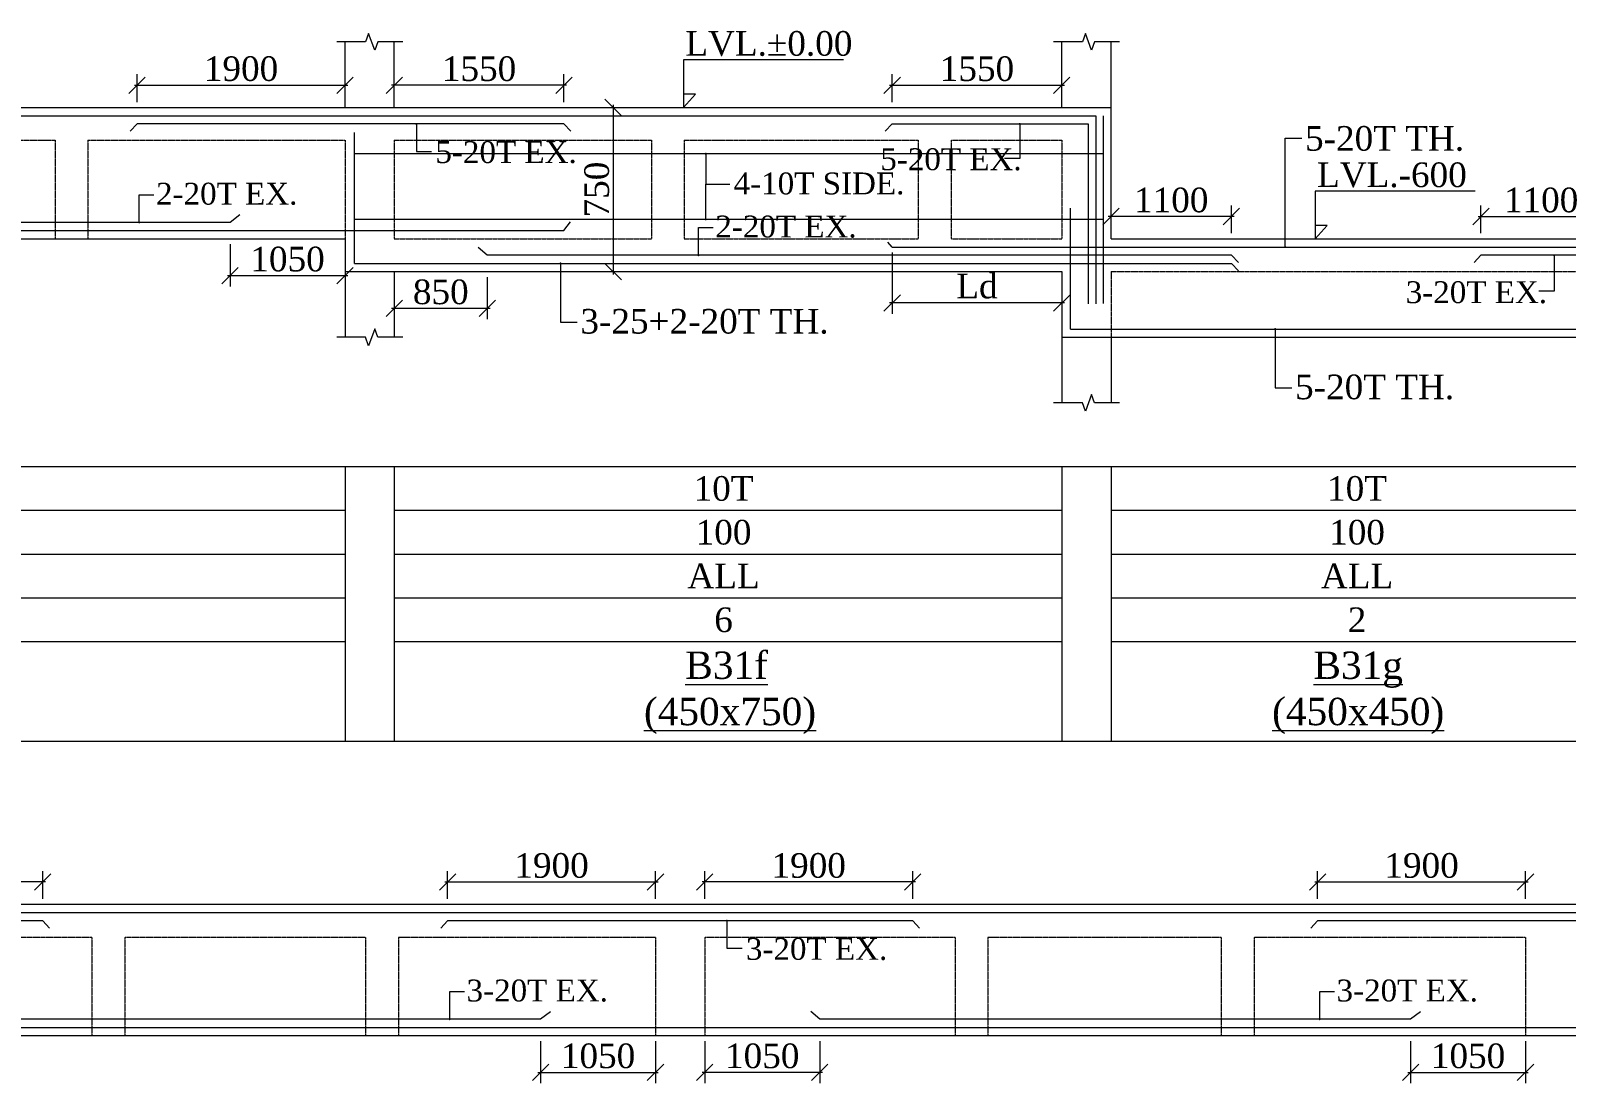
# Model space of a CAD drawing. Header units: millimetres. Extents: x 9781889 to 10654170, y -7832723 to -7608561.
# Drawn here: x 10049474 to 10063507, y -7789206 to -7779586 of the extents above; entities that cross this region are included whole.
import ezdxf
from ezdxf.enums import TextEntityAlignment as Align

# ---------------------------------------------------------------- set-up
doc = ezdxf.new("R2010")
doc.units = ezdxf.units.MM
doc.header["$LTSCALE"] = 10
doc.header["$PDMODE"] = 3
doc.linetypes.add('HIDDEN', pattern=[0.375, 0.25, -0.125])
for name, color, linetype, lineweight in [('LVL', 3, 'Continuous', 0), ('S-CUT OUT LINE', 9, 'Continuous', 0), ('S-DIM L.S.', 7, 'Continuous', 0), ('S-L.S.SECTION', 5, 'Continuous', 0), ('S-L.S.SLAB LINE', 252, 'HIDDEN', 0), ('S-L.S.STEEL', 1, 'Continuous', 9), ('S-L.S.STEEL 1', 6, 'Continuous', 0), ('S-SECTION MARK', 7, 'Continuous', 0), ('S-SHEET', 251, 'Continuous', 0), ('S-TEXT', 7, 'Continuous', 0), ('S-TEXT L.S. BEAM NO.', 30, 'Continuous', 0), ('S-TEXT. L.S.', 7, 'Continuous', 0)]:
    doc.layers.add(name, color=color, linetype=linetype, lineweight=lineweight)
doc.styles.add('135', font='arial.ttf', dxfattribs={"width": 0.8, "height": 135})
doc.styles.get("Standard").update_dxf_attribs({"font": 'arial.ttf'})
doc.styles.add('TEXT', font='times.ttf')
doc.dimstyles.new('75', dxfattribs={"dimtxt": 135, "dimasz": 90, "dimexe": 0.1, "dimexo": 0.03, "dimgap": 0.09, "dimtad": 1, "dimdec": 0, "dimzin": 0, "dimdsep": 46, "dimtxsty": '135', "dimblk": 'ARCHTICK', "dimcen": 0.09, "dimclrd": 256, "dimclre": 256, "dimclrt": 256, "dimadec": 0, "dimazin": 0, "dimtfac": 1, "dimtdec": 0, "dimtofl": 0, "dimtmove": 1, "dimatfit": 3, "dimldrblk": 'DOTSMALL', "dimfxl": 1, "dimtolj": 1, "dimtzin": 0, "dimlwd": -1, "dimlwe": -1, "dimarcsym": 0})
doc.dimstyles.new('SETU_1', dxfattribs={"dimtxt": 200, "dimasz": 150, "dimexe": 100, "dimexo": 50, "dimgap": 35, "dimtad": 1, "dimdec": 0, "dimzin": 0, "dimdsep": 46, "dimtxsty": 'Standard', "dimblk": 'OBLIQUE', "dimcen": 150, "dimdle": 25, "dimclrd": 256, "dimclre": 7, "dimclrt": 256, "dimadec": 0, "dimazin": 0, "dimtfac": 1, "dimtdec": 0, "dimtofl": 0, "dimtmove": 1, "dimatfit": 3, "dimfxl": 1, "dimtolj": 1, "dimtzin": 0, "dimlwd": -1, "dimlwe": 5, "dimarcsym": 1})

# ---------------------------------------------------------------- blocks, each defined once
blk = doc.blocks.new('_Oblique')
at = {"color": 0, "linetype": 'ByBlock', "lineweight": -2}
blk.add_line((-0.5, -0.5), (0.5, 0.5), dxfattribs=at)
blk = doc.blocks.new('*D196')
at = {"layer": 'Defpoints', "color": 0, "transparency": 16777216}
for p in [(10052346.50740474, -7780083.810222268), (10050446.50740474, -7780287.613845363, 0.0148120577035693), (10052346.50740474, -7780287.613845363, 0.0148120577035693)]:
    blk.add_point(p, dxfattribs=at)
at = {"layer": 'S-DIM L.S.', "color": 7, "lineweight": 5, "transparency": 16777216}
for p, q in [((10050446.50740474, -7780237.613845363), (10050446.50740474, -7779983.810222268)), ((10052346.50740474, -7780237.613845363), (10052346.50740474, -7779983.810222268))]:
    blk.add_line(p, q, dxfattribs=at)
at = {"layer": 'S-DIM L.S.', "transparency": 16777216}
blk.add_line((10050421.50740474, -7780083.810222268), (10052371.50740474, -7780083.810222268), dxfattribs=at)
at = {"layer": 'S-DIM L.S.', "transparency": 16777216, "xscale": 150, "yscale": 150, "zscale": 150, "rotation": 180}
blk.add_blockref('_Oblique', (10050446.50740474, -7780083.810222268), dxfattribs=at)
at = {"layer": 'S-DIM L.S.', "transparency": 16777216, "xscale": 150, "yscale": 150, "zscale": 150}
blk.add_blockref('_Oblique', (10052346.50740474, -7780083.810222268), dxfattribs=at)
at = {"layer": 'S-DIM L.S.', "transparency": 16777216, "insert": (10051396.50740474, -7779934.039133588), "char_height": 225, "attachment_point": 5, "style": 'TEXT'}
blk.add_mtext('\\A1;1900', dxfattribs=at)
blk = doc.blocks.new('*D197')
at = {"layer": 'Defpoints', "color": 0, "transparency": 16777216}
for p in [(10052796.55826951, -7780083.810222268), (10052796.55826951, -7780287.613845363, 0.0148120577035693), (10054346.55826951, -7780287.613845363, 0.0148120577035693)]:
    blk.add_point(p, dxfattribs=at)
at = {"layer": 'S-DIM L.S.', "color": 7, "lineweight": 5, "transparency": 16777216}
for p, q in [((10052796.55826951, -7780237.613845363), (10052796.55826951, -7779983.810222268)), ((10054346.55826951, -7780237.613845363), (10054346.55826951, -7779983.810222268))]:
    blk.add_line(p, q, dxfattribs=at)
at = {"layer": 'S-DIM L.S.', "transparency": 16777216}
blk.add_line((10054371.55826951, -7780083.810222268), (10052771.55826951, -7780083.810222268), dxfattribs=at)
at = {"layer": 'S-DIM L.S.', "transparency": 16777216, "xscale": 150, "yscale": 150, "zscale": 150, "rotation": 180}
blk.add_blockref('_Oblique', (10052796.55826951, -7780083.810222268), dxfattribs=at)
at = {"layer": 'S-DIM L.S.', "transparency": 16777216, "xscale": 150, "yscale": 150, "zscale": 150}
blk.add_blockref('_Oblique', (10054346.55826951, -7780083.810222268), dxfattribs=at)
at = {"layer": 'S-DIM L.S.', "transparency": 16777216, "insert": (10053571.55826951, -7779934.363574828), "char_height": 225, "attachment_point": 5, "style": 'TEXT'}
blk.add_mtext('\\A1;1550', dxfattribs=at)
blk = doc.blocks.new('*D198')
at = {"layer": 'Defpoints', "color": 0, "transparency": 16777216}
for p in [(10059346.50740465, -7781283.810222266), (10059346.50740465, -7781487.613845361, 0.0148120577035693), (10060446.50740465, -7781487.613845361, 0.0148120577035693)]:
    blk.add_point(p, dxfattribs=at)
at = {"layer": 'S-DIM L.S.', "color": 7, "lineweight": 5, "transparency": 16777216}
for p, q in [((10059346.50740465, -7781437.613845361), (10059346.50740465, -7781183.810222266)), ((10060446.50740465, -7781437.613845361), (10060446.50740465, -7781183.810222266))]:
    blk.add_line(p, q, dxfattribs=at)
at = {"layer": 'S-DIM L.S.', "transparency": 16777216}
blk.add_line((10060471.50740465, -7781283.810222266), (10059321.50740465, -7781283.810222266), dxfattribs=at)
at = {"layer": 'S-DIM L.S.', "transparency": 16777216, "xscale": 150, "yscale": 150, "zscale": 150, "rotation": 180}
blk.add_blockref('_Oblique', (10059346.50740465, -7781283.810222266), dxfattribs=at)
at = {"layer": 'S-DIM L.S.', "transparency": 16777216, "xscale": 150, "yscale": 150, "zscale": 150}
blk.add_blockref('_Oblique', (10060446.50740465, -7781283.810222266), dxfattribs=at)
at = {"layer": 'S-DIM L.S.', "transparency": 16777216, "insert": (10059896.50740465, -7781134.363574826), "char_height": 225, "attachment_point": 5, "style": 'TEXT'}
blk.add_mtext('\\A1;1100', dxfattribs=at)
blk = doc.blocks.new('*D199')
at = {"layer": 'Defpoints', "color": 0, "transparency": 16777216}
for p in [(10058896.45653987, -7780083.810222268), (10057346.45653987, -7780287.613845363, 0.0148120577035693), (10058896.45653987, -7780287.613845363, 0.0148120577035693)]:
    blk.add_point(p, dxfattribs=at)
at = {"layer": 'S-DIM L.S.', "color": 7, "lineweight": 5, "transparency": 16777216}
for p, q in [((10057346.45653987, -7780237.613845363), (10057346.45653987, -7779983.810222268)), ((10058896.45653987, -7780237.613845363), (10058896.45653987, -7779983.810222268))]:
    blk.add_line(p, q, dxfattribs=at)
at = {"layer": 'S-DIM L.S.', "transparency": 16777216}
blk.add_line((10057321.45653987, -7780083.810222268), (10058921.45653987, -7780083.810222268), dxfattribs=at)
at = {"layer": 'S-DIM L.S.', "transparency": 16777216, "xscale": 150, "yscale": 150, "zscale": 150, "rotation": 180}
blk.add_blockref('_Oblique', (10057346.45653987, -7780083.810222268), dxfattribs=at)
at = {"layer": 'S-DIM L.S.', "transparency": 16777216, "xscale": 150, "yscale": 150, "zscale": 150}
blk.add_blockref('_Oblique', (10058896.45653987, -7780083.810222268), dxfattribs=at)
at = {"layer": 'S-DIM L.S.', "transparency": 16777216, "insert": (10058121.45653987, -7779934.363574828), "char_height": 225, "attachment_point": 5, "style": 'TEXT'}
blk.add_mtext('\\A1;1550', dxfattribs=at)
blk = doc.blocks.new('*D203')
at = {"layer": 'Defpoints', "color": 0, "transparency": 16777216}
for p in [(10051296.38452766, -7781487.61385952, 0.0147644726574974), (10052346.50740468, -7781487.613857658, 0.0148120577035693), (10052346.50740468, -7781823.686600597)]:
    blk.add_point(p, dxfattribs=at)
at = {"layer": 'S-DIM L.S.', "color": 7, "lineweight": 5, "transparency": 16777216}
for p, q in [((10051296.38452766, -7781537.61385952), (10051296.38452766, -7781923.686600597)), ((10052346.50740468, -7781537.613857658), (10052346.50740468, -7781923.686600597))]:
    blk.add_line(p, q, dxfattribs=at)
at = {"layer": 'S-DIM L.S.', "transparency": 16777216}
blk.add_line((10051271.38452766, -7781823.686600597), (10052371.50740468, -7781823.686600597), dxfattribs=at)
at = {"layer": 'S-DIM L.S.', "transparency": 16777216, "xscale": 150, "yscale": 150, "zscale": 150, "rotation": 180}
blk.add_blockref('_Oblique', (10051296.38452766, -7781823.686600597), dxfattribs=at)
at = {"layer": 'S-DIM L.S.', "transparency": 16777216, "xscale": 150, "yscale": 150, "zscale": 150}
blk.add_blockref('_Oblique', (10052346.50740468, -7781823.686600597), dxfattribs=at)
at = {"layer": 'S-DIM L.S.', "transparency": 16777216, "insert": (10051821.44596617, -7781674.239953157), "char_height": 225, "attachment_point": 5, "style": 'TEXT'}
blk.add_mtext('\\A1;1050', dxfattribs=at)
blk = doc.blocks.new('_ArchTick')
at = {"color": 0, "linetype": 'ByBlock', "const_width": 0.15}
blk.add_lwpolyline([(-0.5, -0.5), (0.5, 0.5)], dxfattribs=at)
blk = doc.blocks.new('*D205')
at = {"layer": 'Defpoints', "color": 0, "transparency": 16777216}
for p in [(10052796.50740469, -7781787.613868834, 0.0148120577035693), (10053646.63028171, -7781787.613870697, 0.0147644726574974), (10052796.50740469, -7782123.686611773)]:
    blk.add_point(p, dxfattribs=at)
at = {"layer": 'S-DIM L.S.', "color": 7, "lineweight": 5, "transparency": 16777216}
for p, q in [((10052796.50740469, -7781837.613868834), (10052796.50740469, -7782223.686611773)), ((10053646.63028171, -7781837.613870697), (10053646.63028171, -7782223.686611773))]:
    blk.add_line(p, q, dxfattribs=at)
at = {"layer": 'S-DIM L.S.', "transparency": 16777216}
blk.add_line((10053671.63028171, -7782123.686611773), (10052771.50740469, -7782123.686611773), dxfattribs=at)
at = {"layer": 'S-DIM L.S.', "transparency": 16777216, "xscale": 150, "yscale": 150, "zscale": 150, "rotation": 180}
blk.add_blockref('_Oblique', (10052796.50740469, -7782123.686611773), dxfattribs=at)
at = {"layer": 'S-DIM L.S.', "transparency": 16777216, "xscale": 150, "yscale": 150, "zscale": 150}
blk.add_blockref('_Oblique', (10053646.63028171, -7782123.686611773), dxfattribs=at)
at = {"layer": 'S-DIM L.S.', "transparency": 16777216, "insert": (10053221.5688432, -7781974.239964333), "char_height": 225, "attachment_point": 5, "style": 'TEXT'}
blk.add_mtext('\\A1;850', dxfattribs=at)
blk = doc.blocks.new('*D348')
at = {"layer": 'Defpoints', "color": 0, "transparency": 16777216}
for p in [(10047684.05918978, -7787366.547653684), (10047684.05918978, -7787570.35127678, 0.0148120577035693), (10049584.05918978, -7787570.35127678, 0.0148120577035693)]:
    blk.add_point(p, dxfattribs=at)
at = {"layer": 'S-DIM L.S.', "transparency": 16777216}
blk.add_line((10049609.05918978, -7787366.547653684), (10047659.05918978, -7787366.547653684), dxfattribs=at)
at = {"layer": 'S-DIM L.S.', "color": 7, "lineweight": 5, "transparency": 16777216}
for p, q in [((10047684.05918978, -7787520.35127678), (10047684.05918978, -7787266.547653684)), ((10049584.05918978, -7787520.35127678), (10049584.05918978, -7787266.547653684))]:
    blk.add_line(p, q, dxfattribs=at)
at = {"layer": 'S-DIM L.S.', "transparency": 16777216, "xscale": 150, "yscale": 150, "zscale": 150, "rotation": 180}
blk.add_blockref('_Oblique', (10047684.05918978, -7787366.547653684), dxfattribs=at)
at = {"layer": 'S-DIM L.S.', "transparency": 16777216, "xscale": 150, "yscale": 150, "zscale": 150}
blk.add_blockref('_Oblique', (10049584.05918978, -7787366.547653684), dxfattribs=at)
at = {"layer": 'S-DIM L.S.', "transparency": 16777216, "insert": (10048634.05918978, -7787216.776565004), "char_height": 225, "attachment_point": 5, "style": 'TEXT'}
blk.add_mtext('\\A1;1900', dxfattribs=at)
blk = doc.blocks.new('*D349')
at = {"layer": 'Defpoints', "color": 0, "transparency": 16777216}
for p in [(10055184.008325, -7787366.547653684), (10053284.008325, -7787570.35127678, 0.0148120577035693), (10055184.008325, -7787570.35127678, 0.0148120577035693)]:
    blk.add_point(p, dxfattribs=at)
at = {"layer": 'S-DIM L.S.', "transparency": 16777216}
blk.add_line((10053259.008325, -7787366.547653684), (10055209.008325, -7787366.547653684), dxfattribs=at)
at = {"layer": 'S-DIM L.S.', "color": 7, "lineweight": 5, "transparency": 16777216}
for p, q in [((10053284.008325, -7787520.35127678), (10053284.008325, -7787266.547653684)), ((10055184.008325, -7787520.35127678), (10055184.008325, -7787266.547653684))]:
    blk.add_line(p, q, dxfattribs=at)
at = {"layer": 'S-DIM L.S.', "transparency": 16777216, "xscale": 150, "yscale": 150, "zscale": 150, "rotation": 180}
blk.add_blockref('_Oblique', (10053284.008325, -7787366.547653684), dxfattribs=at)
at = {"layer": 'S-DIM L.S.', "transparency": 16777216, "xscale": 150, "yscale": 150, "zscale": 150}
blk.add_blockref('_Oblique', (10055184.008325, -7787366.547653684), dxfattribs=at)
at = {"layer": 'S-DIM L.S.', "transparency": 16777216, "insert": (10054234.008325, -7787216.776565004), "char_height": 225, "attachment_point": 5, "style": 'TEXT'}
blk.add_mtext('\\A1;1900', dxfattribs=at)
blk = doc.blocks.new('*D350')
at = {"layer": 'Defpoints', "color": 0, "transparency": 16777216}
for p in [(10055634.05918977, -7787366.547653684), (10055634.05918977, -7787570.35127678, 0.0148120577035693), (10057534.05918977, -7787570.35127678, 0.0148120577035693)]:
    blk.add_point(p, dxfattribs=at)
at = {"layer": 'S-DIM L.S.', "transparency": 16777216}
blk.add_line((10057559.05918977, -7787366.547653684), (10055609.05918977, -7787366.547653684), dxfattribs=at)
at = {"layer": 'S-DIM L.S.', "color": 7, "lineweight": 5, "transparency": 16777216}
for p, q in [((10055634.05918977, -7787520.35127678), (10055634.05918977, -7787266.547653684)), ((10057534.05918977, -7787520.35127678), (10057534.05918977, -7787266.547653684))]:
    blk.add_line(p, q, dxfattribs=at)
at = {"layer": 'S-DIM L.S.', "transparency": 16777216, "xscale": 150, "yscale": 150, "zscale": 150, "rotation": 180}
blk.add_blockref('_Oblique', (10055634.05918977, -7787366.547653684), dxfattribs=at)
at = {"layer": 'S-DIM L.S.', "transparency": 16777216, "xscale": 150, "yscale": 150, "zscale": 150}
blk.add_blockref('_Oblique', (10057534.05918977, -7787366.547653684), dxfattribs=at)
at = {"layer": 'S-DIM L.S.', "transparency": 16777216, "insert": (10056584.05918977, -7787216.776565004), "char_height": 225, "attachment_point": 5, "style": 'TEXT'}
blk.add_mtext('\\A1;1900', dxfattribs=at)
blk = doc.blocks.new('*D351')
at = {"layer": 'Defpoints', "color": 0, "transparency": 16777216}
for p in [(10063134.008325, -7787366.547659272), (10061234.008325, -7787570.351282367, 0.0148120577035693), (10063134.008325, -7787570.351282367, 0.0148120577035693)]:
    blk.add_point(p, dxfattribs=at)
at = {"layer": 'S-DIM L.S.', "transparency": 16777216}
blk.add_line((10061209.008325, -7787366.547659272), (10063159.008325, -7787366.547659272), dxfattribs=at)
at = {"layer": 'S-DIM L.S.', "color": 7, "lineweight": 5, "transparency": 16777216}
for p, q in [((10061234.008325, -7787520.351282367), (10061234.008325, -7787266.547659272)), ((10063134.008325, -7787520.351282367), (10063134.008325, -7787266.547659272))]:
    blk.add_line(p, q, dxfattribs=at)
at = {"layer": 'S-DIM L.S.', "transparency": 16777216, "xscale": 150, "yscale": 150, "zscale": 150, "rotation": 180}
blk.add_blockref('_Oblique', (10061234.008325, -7787366.547659272), dxfattribs=at)
at = {"layer": 'S-DIM L.S.', "transparency": 16777216, "xscale": 150, "yscale": 150, "zscale": 150}
blk.add_blockref('_Oblique', (10063134.008325, -7787366.547659272), dxfattribs=at)
at = {"layer": 'S-DIM L.S.', "transparency": 16777216, "insert": (10062184.008325, -7787216.776570592), "char_height": 225, "attachment_point": 5, "style": 'TEXT'}
blk.add_mtext('\\A1;1900', dxfattribs=at)
blk = doc.blocks.new('*D359')
at = {"layer": 'Defpoints', "color": 0, "transparency": 16777216}
for p in [(10054133.88544793, -7788770.351285348, 0.0147644726574974), (10055184.00832495, -7788770.351283485, 0.0148120577035693), (10055184.00832495, -7789106.424026424)]:
    blk.add_point(p, dxfattribs=at)
at = {"layer": 'S-DIM L.S.', "color": 7, "lineweight": 5, "transparency": 16777216}
for p, q in [((10054133.88544793, -7788820.351285348), (10054133.88544793, -7789206.424026424)), ((10055184.00832495, -7788820.351283485), (10055184.00832495, -7789206.424026424))]:
    blk.add_line(p, q, dxfattribs=at)
at = {"layer": 'S-DIM L.S.', "transparency": 16777216}
blk.add_line((10054108.88544793, -7789106.424026424), (10055209.00832495, -7789106.424026424), dxfattribs=at)
at = {"layer": 'S-DIM L.S.', "transparency": 16777216, "xscale": 150, "yscale": 150, "zscale": 150, "rotation": 180}
blk.add_blockref('_Oblique', (10054133.88544793, -7789106.424026424), dxfattribs=at)
at = {"layer": 'S-DIM L.S.', "transparency": 16777216, "xscale": 150, "yscale": 150, "zscale": 150}
blk.add_blockref('_Oblique', (10055184.00832495, -7789106.424026424), dxfattribs=at)
at = {"layer": 'S-DIM L.S.', "transparency": 16777216, "insert": (10054658.94688644, -7788956.977378984), "char_height": 225, "attachment_point": 5, "style": 'TEXT'}
blk.add_mtext('\\A1;1050', dxfattribs=at)
blk = doc.blocks.new('*D361')
at = {"layer": 'Defpoints', "color": 0, "transparency": 16777216}
for p in [(10062083.88544792, -7788770.351296525, 0.0147644726574974), (10063134.00832495, -7788770.351294662, 0.0148120577035693), (10063134.00832495, -7789106.424037601)]:
    blk.add_point(p, dxfattribs=at)
at = {"layer": 'S-DIM L.S.', "color": 7, "lineweight": 5, "transparency": 16777216}
for p, q in [((10062083.88544792, -7788820.351296525), (10062083.88544792, -7789206.424037601)), ((10063134.00832495, -7788820.351294662), (10063134.00832495, -7789206.424037601))]:
    blk.add_line(p, q, dxfattribs=at)
at = {"layer": 'S-DIM L.S.', "transparency": 16777216}
blk.add_line((10062058.88544792, -7789106.424037601), (10063159.00832495, -7789106.424037601), dxfattribs=at)
at = {"layer": 'S-DIM L.S.', "transparency": 16777216, "xscale": 150, "yscale": 150, "zscale": 150, "rotation": 180}
blk.add_blockref('_Oblique', (10062083.88544792, -7789106.424037601), dxfattribs=at)
at = {"layer": 'S-DIM L.S.', "transparency": 16777216, "xscale": 150, "yscale": 150, "zscale": 150}
blk.add_blockref('_Oblique', (10063134.00832495, -7789106.424037601), dxfattribs=at)
at = {"layer": 'S-DIM L.S.', "transparency": 16777216, "insert": (10062608.94688644, -7788956.977390161), "char_height": 225, "attachment_point": 5, "style": 'TEXT'}
blk.add_mtext('\\A1;1050', dxfattribs=at)
blk = doc.blocks.new('*D362')
at = {"layer": 'Defpoints', "color": 0, "transparency": 16777216}
for p in [(10055634.00832495, -7788770.351305839, 0.0148120577035693), (10056684.13120198, -7788770.351307701, 0.0147644726574974), (10055634.00832495, -7789106.424048778)]:
    blk.add_point(p, dxfattribs=at)
at = {"layer": 'S-DIM L.S.', "color": 7, "lineweight": 5, "transparency": 16777216}
for p, q in [((10055634.00832495, -7788820.351305839), (10055634.00832495, -7789206.424048778)), ((10056684.13120198, -7788820.351307701), (10056684.13120198, -7789206.424048778))]:
    blk.add_line(p, q, dxfattribs=at)
at = {"layer": 'S-DIM L.S.', "transparency": 16777216}
blk.add_line((10056709.13120198, -7789106.424048778), (10055609.00832495, -7789106.424048778), dxfattribs=at)
at = {"layer": 'S-DIM L.S.', "transparency": 16777216, "xscale": 150, "yscale": 150, "zscale": 150, "rotation": 180}
blk.add_blockref('_Oblique', (10055634.00832495, -7789106.424048778), dxfattribs=at)
at = {"layer": 'S-DIM L.S.', "transparency": 16777216, "xscale": 150, "yscale": 150, "zscale": 150}
blk.add_blockref('_Oblique', (10056684.13120198, -7789106.424048778), dxfattribs=at)
at = {"layer": 'S-DIM L.S.', "transparency": 16777216, "insert": (10056159.06976347, -7788956.977401338), "char_height": 225, "attachment_point": 5, "style": 'TEXT'}
blk.add_mtext('\\A1;1050', dxfattribs=at)
blk = doc.blocks.new('*D1321')
at = {"layer": 'Defpoints', "color": 0, "transparency": 16777216}
for p in [(10063826.51008199, -7781283.810222267), (10062726.51008199, -7781487.613845362, 0.0148120577035693), (10063826.51008199, -7781487.613845362, 0.0148120577035693)]:
    blk.add_point(p, dxfattribs=at)
at = {"layer": 'S-DIM L.S.', "color": 7, "lineweight": 5, "transparency": 16777216}
for p, q in [((10062726.51008199, -7781437.613845362), (10062726.51008199, -7781183.810222267)), ((10063826.51008199, -7781437.613845362), (10063826.51008199, -7781183.810222267))]:
    blk.add_line(p, q, dxfattribs=at)
at = {"layer": 'S-DIM L.S.', "transparency": 16777216}
blk.add_line((10062701.51008199, -7781283.810222267), (10063851.51008199, -7781283.810222267), dxfattribs=at)
at = {"layer": 'S-DIM L.S.', "transparency": 16777216, "xscale": 150, "yscale": 150, "zscale": 150, "rotation": 180}
blk.add_blockref('_Oblique', (10062726.51008199, -7781283.810222267), dxfattribs=at)
at = {"layer": 'S-DIM L.S.', "transparency": 16777216, "xscale": 150, "yscale": 150, "zscale": 150}
blk.add_blockref('_Oblique', (10063826.51008199, -7781283.810222267), dxfattribs=at)
at = {"layer": 'S-DIM L.S.', "transparency": 16777216, "insert": (10063276.51008199, -7781134.363574827), "char_height": 225, "attachment_point": 5, "style": 'TEXT'}
blk.add_mtext('\\A1;1100', dxfattribs=at)
blk = doc.blocks.new('*D1386')
at = {"layer": 'Defpoints', "color": 0, "transparency": 16777216}
for p in [(10054797.28936236, -7780287.613845366), (10054797.28936235, -7781787.613846486), (10054797.28936236, -7781787.613846486)]:
    blk.add_point(p, dxfattribs=at)
at = {"layer": 'S-DIM L.S.', "transparency": 16777216}
blk.add_line((10054797.28936236, -7780262.613845366), (10054797.28936236, -7781812.613846486), dxfattribs=at)
at = {"layer": 'S-DIM L.S.', "color": 7, "lineweight": 5, "transparency": 16777216}
for p, q in [((10054847.28936236, -7780287.613845366), (10054897.28936236, -7780287.613845366)), ((10054847.28936235, -7781787.613846486), (10054897.28936236, -7781787.613846486))]:
    blk.add_line(p, q, dxfattribs=at)
at = {"layer": 'S-DIM L.S.', "transparency": 16777216, "xscale": 150, "yscale": 150, "zscale": 150}
for p, rotation in [((10054797.28936236, -7780287.613845366), 90), ((10054797.28936236, -7781787.613846486), 270)]:
    blk.add_blockref('_Oblique', p, dxfattribs=dict(at, rotation=rotation))
at = {"layer": 'S-DIM L.S.', "transparency": 16777216, "insert": (10054647.51827368, -7781037.613845927), "char_height": 225, "attachment_point": 5, "rotation": 90, "style": 'TEXT'}
blk.add_mtext('\\A1;750', dxfattribs=at)
blk = doc.blocks.new('*D1388')
at = {"layer": 'Defpoints', "color": 0, "transparency": 16777216}
for p in [(10057346.43962033, -7781562.613846485, -0.004896082058988028), (10058896.50740469, -7781787.613846486, -0.00476314746267969), (10057346.43962033, -7782073.686587558)]:
    blk.add_point(p, dxfattribs=at)
at = {"layer": 'S-DIM L.S.', "color": 7, "lineweight": 5, "transparency": 16777216}
for p, q in [((10057346.43962033, -7781612.613846485), (10057346.43962033, -7782173.686587558)), ((10058896.50740469, -7781837.613846486), (10058896.50740469, -7782173.686587558))]:
    blk.add_line(p, q, dxfattribs=at)
at = {"layer": 'S-DIM L.S.', "transparency": 16777216}
blk.add_line((10058921.50740469, -7782073.686587558), (10057321.43962033, -7782073.686587558), dxfattribs=at)
at = {"layer": 'S-DIM L.S.', "transparency": 16777216, "xscale": 150, "yscale": 150, "zscale": 150, "rotation": 180}
blk.add_blockref('_Oblique', (10057346.43962033, -7782073.686587558), dxfattribs=at)
at = {"layer": 'S-DIM L.S.', "transparency": 16777216, "xscale": 150, "yscale": 150, "zscale": 150}
blk.add_blockref('_Oblique', (10058896.50740469, -7782073.686587558), dxfattribs=at)
at = {"layer": 'S-DIM L.S.', "transparency": 16777216, "insert": (10058121.47351251, -7781921.076638027), "char_height": 225, "attachment_point": 5, "style": 'TEXT'}
blk.add_mtext('\\A1;Ld', dxfattribs=at)

msp = doc.modelspace()

# ---------------------------------------------------------------- linework, layer by layer
at = {"layer": 'LVL', "linetype": 'Continuous'}
for points, elevation in [([(10056901.87531236, -7779852.600004945), (10055440.6591053, -7779852.600004945), (10055440.6591053, -7780287.613845362), (10055548.79863273, -7780165.530664124), (10055440.6591053, -7780165.530664124)], 0.001324925666267518), ([(10062674.35577385, -7781053.352815052), (10061213.1395668, -7781053.352815052), (10061213.1395668, -7781487.613845363), (10061321.27909422, -7781365.530664125), (10061213.1395668, -7781365.530664125)], 0.001252304725172157)]:
    msp.add_lwpolyline(points, dxfattribs=dict(at, elevation=elevation))
at = {"layer": 'S-CUT OUT LINE', "color": 5}
for points, elevation in [([(10052874.84601197, -7779687.613843866), (10052646.22802064, -7779687.613843866), (10052618.25771593, -7779764.461626224), (10052562.31710464, -7779610.766061507), (10052534.34679899, -7779687.613843866), (10052271.55826933, -7779687.613843866)], 0.001363616112516005), ([(10059424.84601197, -7779687.61386063), (10059196.22802064, -7779687.61386063), (10059168.25771593, -7779764.461642989), (10059112.31710464, -7779610.766078272), (10059084.346799, -7779687.61386063), (10058821.55826933, -7779687.61386063)], 0.00136378163993156), ([(10052874.84601197, -7782387.613846109), (10052646.22802064, -7782387.613846109), (10052618.25771593, -7782310.766063751), (10052562.31710464, -7782464.461628468), (10052534.34679899, -7782387.613846109), (10052271.55826933, -7782387.613846109)], 0.001511611395454591), ([(10059424.79514813, -7782987.613857284), (10059196.1771568, -7782987.613857284), (10059168.20685209, -7782910.766074926), (10059112.2662408, -7783064.461639643), (10059084.29593515, -7782987.613857284), (10058821.50740549, -7782987.613857284)], 0.001365377261832348)]:
    msp.add_lwpolyline(points, dxfattribs=dict(at, elevation=elevation))
at = {"layer": 'S-L.S.SECTION'}
for p, q in [((10052346.55826951, -7780287.613843493, 0.001250496403519905), (10052346.55826951, -7779687.613843866, 0.001250496287104606)), ((10052796.55826854, -7780287.613843493, 0.001250496403520305), (10052796.55826854, -7779687.613843866, 0.001250496287105005)), ((10058896.55826952, -7780287.613860258, 0.00125066193093546), (10058896.55826952, -7779687.61386063, 0.00125066181452016)), ((10059346.55826854, -7781487.613845362, 0.00125203067342545), (10059346.55826854, -7779687.61386063, 0.00125066181452056)), ((10031733.49480895, -7780287.613845363, 0.001324231885356707), (10059346.5074047, -7780287.613845363, 0.001324929703770547)), ((10031733.49480895, -7781487.613846481, 0.001324231885356707), (10052346.55826951, -7781487.61384648, 0.001396905169354638)), ((10052346.50740469, -7781487.61384648, 0.001324752804242474), (10052346.55826951, -7782387.613846109, 0.001398491570043195)), ((10059346.5074047, -7781487.613845362, 0.001252257552836648), (10064056.51008199, -7781487.613845362, 0.00136928028028513)), ((10052346.55826951, -7781787.613846479, 0.001396905169354648), (10058896.50740469, -7781787.613846481, 0.001419997627910542)), ((10052796.55826854, -7781787.613846482, 0.001398491686458891), (10052796.55826854, -7782387.613846109, 0.001398491570043592)), ((10058896.50740502, -7781787.61384648, 0.001300698033691856), (10058896.50740567, -7782987.613857284, 0.001252257436420948)), ((10058896.50740535, -7782387.613846481, 0.001347325476978948), (10064052.41546327, -7782387.61384648, 0.001365503113276316)), ((10059346.5074047, -7782387.613857657, 0.001252257552836648), (10059346.5074047, -7782987.613857284, 0.001252257436421348)), ((10031504.51977836, -7787570.351282367, 0.001358382995144504), (10075555.4583938, -7787570.351282367, 0.001359496222323401)), ((10039454.46891353, -7788770.351283485, 0.00135858390118025), (10075555.4583938, -7788770.351283485, 0.0013594962223234))]:
    msp.add_line(p, q, dxfattribs=at)
at = {"layer": 'S-L.S.SLAB LINE', "ltscale": 0.3}
for p, q in [((10047496.50740469, -7780587.613850952, 0.001851919691003753), (10049696.50740469, -7780587.613850952, 0.001868162309330207)), ((10049696.50740469, -7780587.613850952, 0.001799372282858071), (10049696.50740469, -7781487.61385207, 0.001799372282858071)), ((10049996.50740469, -7780587.613850952, 0.001870377211829271), (10052346.50740469, -7780587.613850952, 0.00188772728140527)), ((10049996.50740469, -7780587.613850952, 0.001799372282858071), (10049996.50740469, -7781487.61385207, 0.001799372282858071)), ((10052346.50740469, -7780587.61385654, 0.001324752804242474), (10052346.50740469, -7781487.613857658, 0.001324752804242474)), ((10052796.50740469, -7780587.613850952, 0.00189104963515388), (10055146.50740468, -7780587.613850952, 0.001908399704729784)), ((10052796.50740469, -7780587.61385654, 0.001324764176354993), (10052796.50740469, -7781487.61384648, 0.001324764176354993)), ((10055146.50740468, -7780587.613850952, 0.001799372282858141), (10055146.50740468, -7781487.61385207, 0.001799372282858141)), ((10055446.50740468, -7780587.613850952, 0.001910614607228848), (10057585.01885761, -7780587.613850952, 0.001926403255100099)), ((10055446.50740468, -7780587.613850952, 0.001799372282858141), (10055446.50740468, -7781487.61385207, 0.001799372282858141)), ((10057585.01885761, -7780587.613850952, 0.001447235169916606), (10057585.01885761, -7781487.61385207, 0.001447235169916606)), ((10057885.01885761, -7780587.613850952, 0.001928618157599163), (10058896.50740469, -7780587.613850952, 0.001936085985968205)), ((10057885.01885761, -7780587.613850952, 0.001447235169916606), (10057885.01885761, -7781487.61385207, 0.001447235169916606)), ((10058896.50740469, -7780587.61385654, 0.001324918331658028), (10058896.50740469, -7781487.61384648, 0.001324918331658028)), ((10052796.50740469, -7781487.613846479, 0.001398491507132522), (10055146.50740468, -7781487.61384648, 0.001406776652022375)), ((10055446.50740468, -7781487.61384648, 0.001407834330093417), (10057585.01885761, -7781487.61384648, 0.001415373852321596)), ((10057885.01885761, -7781487.61384648, 0.001416431530392652), (10058896.50740469, -7781487.613846481, 0.001419997627910542)), ((10059346.5074047, -7781787.613850951, 0.001866736188782915), (10063826.51008199, -7781787.613850951, 0.001899812085868735)), ((10059346.5074047, -7781787.613856539, 0.001252257552836648), (10059346.5074047, -7782387.613857657, 0.001252257552836648)), ((10047684.00832496, -7787870.351287956, 0.001749595304929705), (10050034.00832496, -7787870.351287956, 0.001766945374505705)), ((10050034.00832496, -7787870.351287956, 0.001834002701309428), (10050034.00832496, -7788770.351289074, 0.001834002701309428)), ((10050334.00832496, -7787870.351287956, 0.001769160277004755), (10052534.00832496, -7787870.351287956, 0.001785402895331223)), ((10050334.00832496, -7787870.351287956, 0.001834002701309428), (10050334.00832496, -7788770.351289074, 0.001834002701309428)), ((10052534.00832496, -7787870.351287956, 0.001834002701309428), (10052534.00832496, -7788770.351289074, 0.001834002701309428)), ((10052834.00832496, -7787870.351287956, 0.001787617797830301), (10055184.00832495, -7787870.351287956, 0.001804967867406246)), ((10052834.00832496, -7787870.351287956, 0.001834002701309428), (10052834.00832496, -7788770.351289074, 0.001834002701309428)), ((10055184.00832495, -7787870.351293544, 0.001358981408051492), (10055184.00832495, -7788770.351294662, 0.001358981408051492)), ((10055634.00832495, -7787870.351287956, 0.001808290221154855), (10057921.43516266, -7787870.351287956, 0.001825178312552356)), ((10055634.00832495, -7787870.351293544, 0.001358992780164011), (10055634.00832495, -7788770.351294662, 0.001358992780164011)), ((10057921.43516266, -7787870.351287956, 0.0001832734858656926), (10057921.43516266, -7788770.351289074, 0.0001832734858656926)), ((10058221.43516265, -7787870.351287956, 0.001827393215051379), (10060354.00832497, -7787870.351287956, 0.001843138020473542)), ((10058221.43516265, -7787870.351287956, 0.0001832734858665808), (10058221.43516265, -7788770.351289074, 0.0001832734858665808)), ((10060354.00832497, -7787870.351287956, 0.001373697816192815), (10060354.00832497, -7788770.351289074, 0.001373697816192815)), ((10060654.00832496, -7787870.351287956, 0.001845352922972578), (10063134.00832495, -7787870.351287956, 0.001863662783631437)), ((10060654.00832496, -7787870.351287956, 0.001373697816192815), (10060654.00832496, -7788770.351289074, 0.001373697816192815)), ((10063134.00832495, -7787870.351287956, 0.002072849505412117), (10063134.00832495, -7788770.351289074, 0.002072849505412117))]:
    msp.add_line(p, q, dxfattribs=at)
at = {"layer": 'S-L.S.STEEL'}
for p, q in [((10054346.55826951, -7780437.613847598, 0.001760972593187257), (10054409.75116419, -7780504.466001809, -0.0001963814784249429)), ((10057346.45653987, -7780437.613847598, 0.001760972593187257), (10057283.26364519, -7780504.466001809, -0.0001963814784249429)), ((10057346.45653987, -7780437.613845736, 0.001668510727624557), (10059137.30780798, -7780437.613846635, 0.001702101505808435)), ((10059137.30780798, -7780437.613846635, 0.001324710678058669), (10059137.30780798, -7782082.326868695, 0.001324710678058669)), ((10059278.30351968, -7782078.654199651, 0.001325221279993049), (10059278.30351968, -7780362.61384648, 0.001325221279993049)), ((10052433.26241188, -7781712.613847224, 0.001324654343599299), (10052433.26241188, -7780515.481827215, 0.001324654343599299)), ((10054346.55826951, -7781412.613847217, 0.001324647158168248), (10054408.34687407, -7781333.819282301)), ((10058975.33836173, -7782312.613847225, 0.001252615483095305), (10058975.33836173, -7781207.929082522, 0.001252615483095305)), ((10031733.49480895, -7781412.613847226, 0.001322939897855077), (10054346.55826951, -7781412.613847217, 0.001324647158168248)), ((10053646.63028078, -7781637.61387405, -0.01348729358542201), (10053564.63028131, -7781566.901357966, -0.01348729358542201)), ((10057346.45654163, -7781562.613846486, -0.01290699596688683), (10057308.01088584, -7781519.08414086, -0.01376330344027037)), ((10057346.45654163, -7781562.613846486, -0.01290699596688683), (10063906.510082, -7781562.61384648, 0.001252455381794318)), ((10052433.26241188, -7781712.613847224, 0.001324654343599299), (10060446.50740463, -7781712.613847226, 0.001325221279993049)), ((10060446.50740465, -7781637.613847598, 0.001665518428328532), (10053646.63028078, -7781637.61387405, -0.01348729358542201)), ((10060446.50740465, -7781637.613847598, 0.001665518428328532), (10060509.70029933, -7781704.466001808, -0.0002918356432836681)), ((10060446.50740465, -7781712.613847227, 0.001325221279998345), (10060509.70029933, -7781779.466001437, -0.0006321327916138546)), ((10058975.33836173, -7782312.613847224, 0.001252615483095305), (10063981.51008199, -7782312.613847225, 0.001252976211078814)), ((10031654.51977836, -7787645.351283485, 0.00135560800177764), (10075555.4583938, -7787645.351283485, 0.001359149333888358)), ((10049584.05918978, -7787720.351279015, 0.001795000289675107), (10049647.25208446, -7787787.203433225, -0.0001623537819370933)), ((10057534.05918977, -7787720.351279015, 0.001795201196996276), (10057597.25208446, -7787787.203433225, -0.0001621528746159238)), ((10039522.6495941, -7788695.351284228, 0.001356682853275203), (10075555.4583938, -7788695.35128423, 0.001359682532390864))]:
    msp.add_line(p, q, dxfattribs=at)
for points, elevation in [([(10051385.88452743, -7781269.401346267), (10051296.38452766, -7781337.613862873), (10045896.63028078, -7781337.61387405), (10045814.63028131, -7781266.901357966)], -0.01348749449274318), ([(10054223.3854477, -7788552.138772095), (10054133.88544793, -7788620.3512887), (10048734.13120105, -7788620.351299877), (10048652.13120158, -7788549.638783793)], -0.01345326588893416), ([(10062173.38544769, -7788552.138783271), (10062083.88544792, -7788620.351299877), (10056684.13120105, -7788620.351311054), (10056602.13120158, -7788549.63879497)], -0.01345306498161299)]:
    msp.add_lwpolyline(points, dxfattribs=dict(at, elevation=elevation))
for points in [[(10031733.49480895, -7780362.613846481, 0.001322495441317407), (10059206.08841274, -7780362.613846481, 0.001324716226344695), (10059206.08841274, -7782082.326868695, 0.001324716226344695)], [(10054346.55826951, -7780437.613845736, 0.001668510727624557), (10050446.50740474, -7780437.613847598, 0.001738190579262431), (10050383.31451005, -7780504.466001809, -0.0002191634923497689)], [(10063831.51008199, -7781637.61384688, 0.001424153666233502), (10062726.51008199, -7781637.613847598, 0.00131667130986852), (10062663.31718731, -7781704.466001808, -0.0006406827617436803)], [(10049584.05918978, -7787720.351277152, 0.001702538424112407), (10045384.00832501, -7787720.351279015, 0.001772218275750281), (10045320.81543032, -7787787.203433225, -0.0001851357958619192)], [(10057534.05918977, -7787720.351277152, 0.001702739331433576), (10053284.008325, -7787720.351279015, 0.00177241918307145), (10053220.81543032, -7787787.203433225, -0.0001849348885407498)], [(10065484.05918977, -7787720.35128274, 0.001702940238754746), (10061234.008325, -7787720.351284603, 0.00177262009039262), (10061170.81543032, -7787787.203438813, -0.0001847339812195805)]]:
    msp.add_polyline3d(points, dxfattribs=at)
at = {"layer": 'S-L.S.STEEL 1'}
for p, q in [((10059278.30351968, -7780710.389583976, 0.00122233395643211), (10052433.26241188, -7780710.389583978, 0.00122233395643211)), ((10059278.30351968, -7781310.389584349, 0.001222333956432097), (10052433.26241188, -7781310.389584349, 0.001222333956432097))]:
    msp.add_line(p, q, dxfattribs=at)
at = {"layer": 'S-SHEET'}
for p, q in [((10031733.49480895, -7783569.488765895, 0.001311289000955298), (10064052.41546327, -7783569.488765895, 0.001420030026647037)), ((10052346.50740469, -7783569.488765895, 0.001491628779672914), (10052346.50740469, -7786078.776167929, 0.001491628779672914)), ((10052796.50740469, -7783569.488765895, 0.001492141015763877), (10052796.50740469, -7786078.776167929, 0.001492141015763877)), ((10058896.50740469, -7783569.488765895, 0.001499084660552455), (10058896.50740469, -7786078.776167929, 0.001499084660552455)), ((10059346.5074047, -7783569.488765895, 0.001499596896643418), (10059346.5074047, -7786078.776167929, 0.001499596896643418)), ((10044846.50740469, -7783969.488764405, 0.001057112859833897), (10052346.50740469, -7783969.488764405, 0.001017494607814577)), ((10052796.50740469, -7783969.488764405, 0.001015117512693408), (10058896.50740469, -7783969.488764405, 0.0009828946677176665)), ((10059346.5074047, -7783969.488764405, 0.0009805175725964969), (10063826.51008199, -7783969.488764405, 0.0009568522559143454)), ((10044846.50740469, -7784369.488764778, 0.001057112859833897), (10052346.50740469, -7784369.488764778, 0.001017494607814577)), ((10052796.50740469, -7784369.488764778, 0.001015117512693408), (10058896.50740469, -7784369.488764778, 0.0009828946677176665)), ((10059346.5074047, -7784369.488764778, 0.0009805175725964969), (10063826.51008199, -7784369.488764778, 0.0009568522559143454)), ((10044846.50740469, -7784769.48876515, 0.001057112859833897), (10052346.50740469, -7784769.48876515, 0.001017494607814577)), ((10052796.50740469, -7784769.48876515, 0.001015117512693408), (10058896.50740469, -7784769.488765151, 0.0009828946677176665)), ((10059346.5074047, -7784769.488765151, 0.0009805175725964969), (10063826.51008199, -7784769.488765151, 0.0009568522559143454)), ((10044846.50740469, -7785169.488765523, 0.001057112859833897), (10052346.50740469, -7785169.488765523, 0.001017494607814577)), ((10052796.50740469, -7785169.488765523, 0.001015117512693408), (10058896.50740469, -7785169.488765523, 0.0009828946677176665)), ((10059346.5074047, -7785169.488765523, 0.0009805175725964969), (10063826.51008199, -7785169.488765523, 0.0009568522559143454)), ((10029451.39675314, -7786078.776030093), (10080785.553342, -7786078.776030093)), ((10031733.49480895, -7786078.776167929, 0.001396247385656098), (10064052.41546327, -7786078.776167929, 0.001504988411347837))]:
    msp.add_line(p, q, dxfattribs=at)

# ---------------------------------------------------------------- texts
at = {"layer": 'LVL', "style": 'TEXT'}
for s, p in [('LVL.%%P0.00', (10055456.42992122, -7779814.164158566, 0.006841076816057074)), ('LVL.-600', (10061228.91038271, -7781014.916968673, 0.006768455874961713))]:
    msp.add_text(s, height=225, dxfattribs=at).set_placement(p)
at = {"layer": 'S-L.S.STEEL 1', "style": 'TEXT'}
msp.add_text('4-10T SIDE.', height=199.9999999994716, dxfattribs=at).set_placement((10055897.47339622, -7781081.576270708, -0.01141191520785574))
at = {"layer": 'S-TEXT', "linetype": 'ByBlock', "style": 'TEXT'}
for s, p in [('10T', (10055805.76189196, -7783769.488765151, 0.00111229294928061)), ('10T', (10061594.56948725, -7783769.488765151, 0.001081713957520409)), ('100', (10055805.76189196, -7784169.488765524, 0.00111229294928061)), ('100', (10061594.56948725, -7784169.488765524, 0.001081713957520409)), ('ALL', (10055805.76189196, -7784569.488765896, 0.00111229294928061)), ('ALL', (10061594.56948725, -7784569.488765896, 0.001081713957520409)), ('6', (10055805.76189196, -7784969.488764406, 0.00125708610620181)), ('2', (10061594.56948725, -7784969.488764406, 0.001226507114441609))]:
    msp.add_text(s, height=224.9999999994056, dxfattribs=at).set_placement(p, align=Align.MIDDLE_CENTER)
at = {"layer": 'S-TEXT L.S. BEAM NO.', "color": 230, "linetype": 'ByBlock', "style": 'TEXT'}
for s, p in [('%%UB31f', (10055455.75278272, -7785510.152742062, 0.001221911382135925)), ('%%U(450x750)', (10055078.30729949, -7785933.127988395, 0.001221911382135925))]:
    msp.add_text(s, height=249.9999999993395, dxfattribs=at).set_placement(p)
at = {"layer": 'S-TEXT L.S. BEAM NO.', "color": 145, "linetype": 'ByBlock', "style": 'TEXT'}
for s, p in [('%%UB31g', (10061195.75412137, -7785510.152742062, 0.001191590206185809)), ('%%U(450x450)', (10060818.30863814, -7785933.127988395, 0.001191590206185809))]:
    msp.add_text(s, height=249.9999999993395, dxfattribs=at).set_placement(p)
at = {"layer": 'S-TEXT. L.S.', "style": 'TEXT'}
for s, height, p in [('5-20T TH.', 225, (10061119.45585457, -7780682.382531679, 0.006945006654408268)), ('5-20T EX.', 199.9999999994716, (10053172.33178529, -7780795.155907914, 0.004184050448842161)), ('5-20T EX.', 199.9999999994716, (10057237.71974164, -7780860.342315083, 0.004184050448842161)), ('2-20T EX.', 199.9999999994716, (10050619.54239882, -7781175.601734203, -0.01064737120254833)), ('2-20T EX.', 199.9999999994716, (10055730.27071843, -7781475.601734203, -0.01064720567513277)), ('3-20T EX.', 199.9999999994716, (10062039.06678043, -7782075.601723026, -0.01071975323818968)), ('3-25+2-20T TH.', 225, (10054497.48706698, -7782353.814619903, 0.007017601101947718)), ('5-20T TH.', 225, (10061028.2974368, -7782953.814619903, 0.006945483356451135)), ('3-20T EX.', 199.9999999994716, (10056009.83270556, -7788077.89333933, 0.00421827905265118)), ('3-20T EX.', 199.9999999994716, (10053457.04331909, -7788458.339160031, -0.01061314259873931)), ('3-20T EX.', 199.9999999994716, (10061407.04331908, -7788458.339171208, -0.01061294169141814))]:
    msp.add_text(s, height=height, dxfattribs=at).set_placement(p)

# ---------------------------------------------------------------- dimensions: what is measured, and where the dimension line sits
at = {"layer": 'S-DIM L.S.'}
for base, p1, p2, picture, middle in [((10052346.50740474, -7780083.810222268, -0.01313816766557427), (10050446.50740474, -7780287.613845363, 0.001673890037995031), (10052346.50740474, -7780287.613845363, 0.001673890037995031), '*D196', (10051396.50740474, -7779934.039133588, -0.01313816766557427)), ((10058896.45653987, -7780083.810222268, -0.01311538565164944), (10057346.45653987, -7780287.613845363, 0.001696672051919857), (10058896.45653987, -7780287.613845363, 0.001696672051919857), '*D199', (10058121.45653987, -7779934.363574828, -0.01311538565164944)), ((10063826.51008199, -7781283.810222267, -0.01355968693496818), (10062726.51008199, -7781487.613845362, 0.001252370768601119), (10063826.51008199, -7781487.613845362, 0.001252370768601119), '*D1321', (10063276.51008199, -7781134.363574827, -0.01355968693496818)), ((10052346.50740468, -7781823.686600597, -0.01348730489932683), (10051296.38452766, -7781487.61385952, 0.001277167758170573), (10052346.50740468, -7781487.613857658, 0.001324752804242473), '*D203', (10051821.44596617, -7781674.239953157, -0.01348730489932683)), ((10055184.008325, -7787366.547653684, -0.01310393906176525), (10053284.008325, -7787570.35127678, 0.00170811864180405), (10055184.008325, -7787570.35127678, 0.00170811864180405), '*D349', (10054234.008325, -7787216.776565004, -0.01310393906176525)), ((10063134.008325, -7787366.547659272, -0.01310373815444408), (10061234.008325, -7787570.351282367, 0.001708319549125219), (10063134.008325, -7787570.351282367, 0.001708319549125219), '*D351', (10062184.008325, -7787216.776570592, -0.01310373815444408)), ((10055184.00832495, -7789106.424026424, -0.01345307629551781), (10054133.88544793, -7788770.351285348, 0.001311396361979592), (10055184.00832495, -7788770.351283485, 0.001358981408051492), '*D359', (10054658.94688644, -7788956.977378984, -0.01345307629551781)), ((10063134.00832495, -7789106.424037601, -0.01345287538819664), (10062083.88544792, -7788770.351296525, 0.001311597269300762), (10063134.00832495, -7788770.351294662, 0.001359182315372662), '*D361', (10062608.94688644, -7788956.977390161, -0.01345287538819664))]:
    dim = msp.add_linear_dim(base=base, p1=p1, p2=p2, angle=180, dimstyle='SETU_1', override={"dimtxt": 225, "dimtxsty": 'TEXT'}, dxfattribs=at)
    dim.commit()
    dim.dimension.update_dxf_attribs({"geometry": picture, "text_midpoint": middle})
for base, p1, p2, picture, middle in [((10052796.55826951, -7780083.810222268, -0.01311538565164944), (10054346.55826951, -7780287.613845363, 0.001696672051919857), (10052796.55826951, -7780287.613845363, 0.001696672051919857), '*D197', (10053571.55826951, -7779934.363574828, -0.01311538565164944)), ((10059346.50740465, -7781283.810222266, -0.01355980015073465), (10060446.50740465, -7781487.613845361, 0.001252257552834646), (10059346.50740465, -7781487.613845361, 0.001252257552834646), '*D198', (10059896.50740465, -7781134.363574826, -0.01355980015073465)), ((10052796.50740469, -7782123.686611773, -0.01348729352721431), (10053646.63028171, -7781787.613870697, 0.001277179130283093), (10052796.50740469, -7781787.613868834, 0.001324764176354993), '*D205', (10053221.5688432, -7781974.239964333, -0.01348729352721431)), ((10047684.05918978, -7787366.547653684, -0.01308135795516159), (10049584.05918978, -7787570.35127678, 0.001730699748407707), (10047684.05918978, -7787570.35127678, 0.001730699748407707), '*D348', (10048634.05918978, -7787216.776565004, -0.01308135795516159)), ((10055634.05918977, -7787366.547653684, -0.01308115704784042), (10057534.05918977, -7787570.35127678, 0.001730900655728876), (10055634.05918977, -7787570.35127678, 0.001730900655728876), '*D350', (10056584.05918977, -7787216.776565004, -0.01308115704784042)), ((10055634.00832495, -7789106.424048778, -0.01345306492340529), (10056684.13120198, -7788770.351307701, 0.001311407734092112), (10055634.00832495, -7788770.351305839, 0.001358992780164011), '*D362', (10056159.06976347, -7788956.977401338, -0.01345306492340529))]:
    dim = msp.add_linear_dim(base=base, p1=p1, p2=p2, dimstyle='SETU_1', override={"dimtxt": 225, "dimtxsty": 'TEXT'}, dxfattribs=at)
    dim.commit()
    dim.dimension.update_dxf_attribs({"geometry": picture, "text_midpoint": middle})
at = {"layer": 'S-DIM L.S.', "color": 7}
dim = msp.add_linear_dim(base=(10054797.28936236, -7781787.613846486, 0.001322189025345414), p1=(10054797.28936235, -7780287.613845362, 0.001322189025345414), p2=(10054797.28936235, -7781787.613846483, 0.001322189025345414), angle=90, dimstyle='SETU_1', override={"dimtxt": 225, "dimlfac": 0.5, "dimtxsty": 'TEXT'}, dxfattribs=at)
dim.commit()
dim.dimension.update_dxf_attribs({"geometry": '*D1386', "text_midpoint": (10054647.51827368, -7781037.613845927, 0.001322189025345414)})
at = {"layer": 'S-DIM L.S.'}
dim = msp.add_linear_dim(base=(10057346.43962033, -7782073.686587558, 0.001419997627918058), p1=(10058896.50740469, -7781787.613846486, -0.003343149834761632), p2=(10057346.43962033, -7781562.613846485, -0.00347608443106997), text='Ld', dimstyle='SETU_1', override={"dimtxt": 225, "dimtxsty": 'TEXT'}, dxfattribs=at)
dim.commit()
dim.dimension.update_dxf_attribs({"geometry": '*D1388', "text_midpoint": (10058121.47351251, -7781921.076638027, 0.001419997627918058)})

# ---------------------------------------------------------------- leaders
at = {"layer": 'S-L.S.STEEL 1'}
for points in [[(10055643.12514708, -7780710.389583602, 0.001645368313545446), (10055643.12514708, -7780988.402548159, 0.001645368313545446), (10055862.34214473, -7780988.402548159, 0.001645368313545446)], [(10055643.12514708, -7781310.389584347, 0.001645368313545446), (10055643.12514708, -7780988.402548159, 0.001645368313545446), (10055862.34214473, -7780988.402548159, 0.001645368313545446)]]:
    msp.add_leader(points, dimstyle='75', override={"dimasz": 75, "dimclrd": 6}, dxfattribs=at)
at = {"layer": 'S-SECTION MARK'}
for points in [[(10052998.30461242, -7780437.613851324, 0.001224603397937509), (10052998.30461242, -7780689.946350574, 0.001224603397937509), (10053137.64525433, -7780689.946350574, 0.001224603397937509)], [(10058512.03126111, -7780437.613851324, 0.001224603397937509), (10058512.03126111, -7780755.132757744, 0.001224603397937509), (10058372.6906192, -7780755.132757744, 0.001224603397937509)], [(10060937.79377935, -7781562.613846481, 0.001252285752199067), (10060937.79377935, -7780567.250935576, 0.001252285752199067), (10061090.35037009, -7780567.250935576, 0.001252285752199067)], [(10050465.6347496, -7781337.613867951, -0.01360700778866173), (10050465.6347496, -7781085.281368701, -0.01360700778866173), (10050601.01553085, -7781085.281368701, -0.01360700778866173)], [(10055576.36306921, -7781637.613867951, -0.01360680688134056), (10055576.36306921, -7781385.281368701, -0.01360680688134056), (10055711.74385046, -7781385.281368701, -0.01360680688134056)], [(10054315.82499176, -7781712.535161639, 0.001324880199738518), (10054315.82499176, -7782248.975055227, 0.001324880199738518), (10054468.38158249, -7782248.975055227, 0.001324880199738518)], [(10063394.71287427, -7781637.613851323, 0.001152096774418011), (10063394.71287427, -7781967.518741759, 0.001152096774418011), (10063255.37223236, -7781967.518741759, 0.001152096774418011)], [(10060846.63536158, -7782312.535161639, 0.001252762454241935), (10060846.63536158, -7782848.975055227, 0.001252762454241935), (10060999.19195232, -7782848.975055227, 0.001252762454241935)], [(10055835.80553268, -7787720.35128274, 0.001258832001746528), (10055835.80553268, -7787972.683781991, 0.001258832001746528), (10055975.14617459, -7787972.683781991, 0.001258832001746528)], [(10053303.13566987, -7788620.351293778, -0.01357277918485271), (10053303.13566987, -7788368.018794528, -0.01357277918485271), (10053438.51645112, -7788368.018794528, -0.01357277918485271)], [(10061253.13566986, -7788620.351304955, -0.01357257827753154), (10061253.13566986, -7788368.018805705, -0.01357257827753154), (10061388.51645112, -7788368.018805705, -0.01357257827753154)]]:
    msp.add_leader(points, dimstyle='75', override={"dimasz": 75}, dxfattribs=at)

doc.saveas('drawing.dxf')
